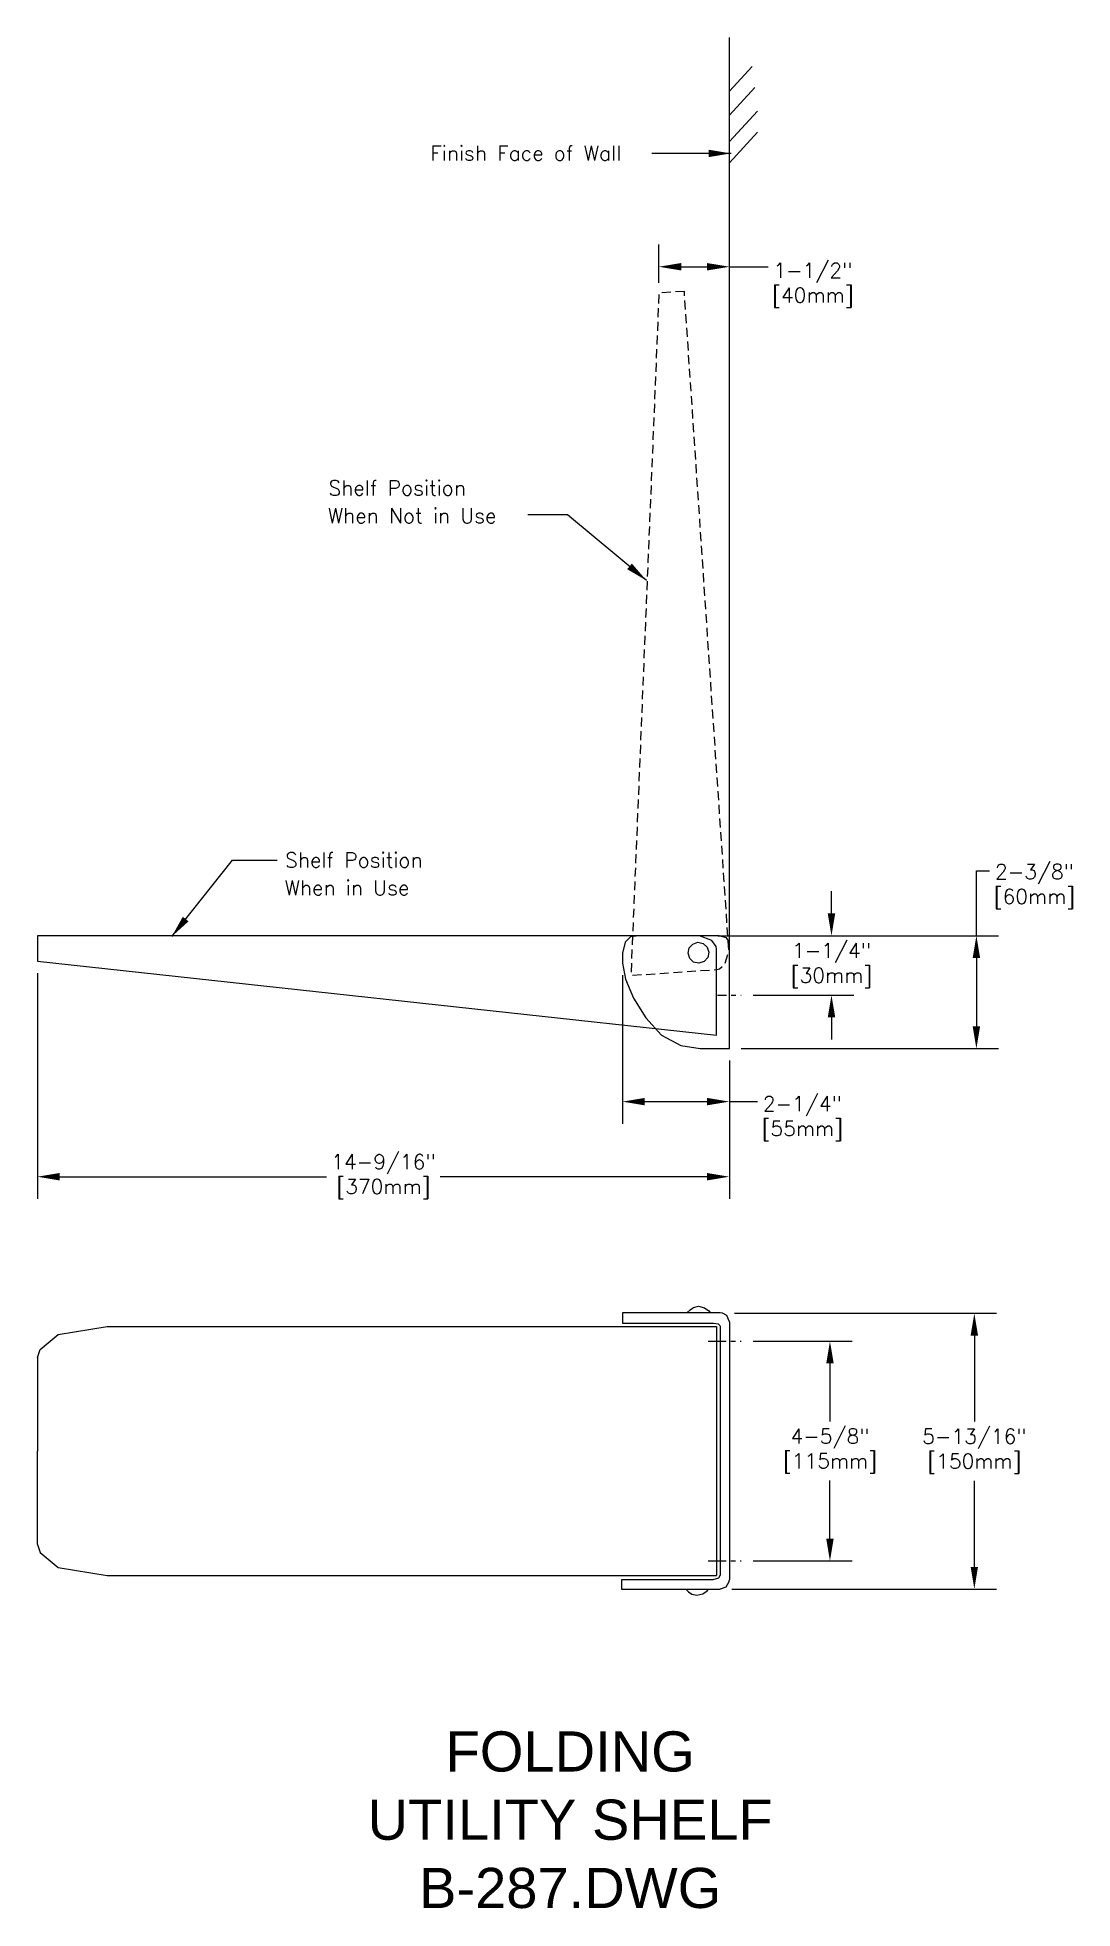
# Model space of a CAD drawing. Extents: x 1.1 to 22.9, y 0.8 to 40.2.
import ezdxf
from ezdxf.enums import TextEntityAlignment as Align

# ---------------------------------------------------------------- set-up
doc = ezdxf.new("R2010")
doc.units = 0
doc.header["$MEASUREMENT"] = 0
doc.header["$PDMODE"] = 35
doc.header["$PDSIZE"] = 1
doc.linetypes.add('CENTER2', pattern=[1.125, 0.75, -0.125, 0.125, -0.125])
doc.linetypes.add('HIDDEN', pattern=[0.375, 0.25, -0.125])
doc.layers.get('0').update_dxf_attribs({"linetype": 'CONTINUOUS'})
doc.layers.get('DEFPOINTS').update_dxf_attribs({"linetype": 'CONTINUOUS'})
for name, color, linetype in [('DETAIL', 4, 'CONTINUOUS'), ('DIM', 1, 'CONTINUOUS'), ('TEXT', 2, 'CONTINUOUS')]:
    doc.layers.add(name, color=color, linetype=linetype)
doc.styles.add('ARIAL_5', font='ARIAL.TTF', dxfattribs={"height": 5})
doc.styles.add('DIM_S_7', font='simplex.shx', dxfattribs={"height": 0.3125})
doc.dimstyles.new('DIM_S_7', dxfattribs={"dimtxt": 0.12, "dimasz": 0.46875, "dimexe": 0.46875, "dimexo": 0.25, "dimgap": 0.09375, "dimtad": 1, "dimtih": 1, "dimtoh": 1, "dimdec": 4, "dimrnd": 0.0625, "dimzin": 0, "dimtxsty": 'DIM_S_7', "dimcen": 0.09375, "dimaunit": 1, "dimazin": 3, "dimtfac": 1, "dimtdec": 4, "dimtofl": 0, "dimtmove": 0, "dimatfit": 3, "dimtolj": 1, "dimtzin": 0})

# ---------------------------------------------------------------- blocks, each defined once
blk = doc.blocks.new('*D7')
at = {"color": 0, "linetype": 'BYBLOCK'}
for p, q in [((70.747, 23.333), (70.747, 18.578)), ((85.31, 21.494), (85.31, 18.578)), ((71.216, 19.046), (76.833, 19.046)), ((84.841, 19.046), (79.223, 19.046))]:
    blk.add_line(p, q, dxfattribs=at)
for points in [[(71.216, 19.124), (71.216, 18.968), (70.747, 19.046)], [(84.841, 19.124), (84.841, 18.968), (85.31, 19.046)]]:
    blk.add_solid(points, dxfattribs=at)
at = {"layer": 'DEFPOINTS', "color": 0, "linetype": 'BYBLOCK'}
for p in [(70.747, 23.583), (85.31, 21.744), (85.31, 19.046)]:
    blk.add_point(p, dxfattribs=at)
at = {"color": 0, "linetype": 'BYBLOCK', "insert": (78.028, 19.049), "char_height": 0.3125, "attachment_point": 5, "style": 'DIM_S_7'}
blk.add_mtext('\\A1;14-9/16"\\P[370mm]', dxfattribs=at)
blk = doc.blocks.new('*D8')
at = {"color": 0, "linetype": 'BYBLOCK'}
for p, q in [((87.458, 24.588), (87.458, 25.057)), ((85.07, 24.119), (87.927, 24.119)), ((85.81, 22.869), (87.927, 22.869)), ((87.458, 22.4), (87.458, 21.932))]:
    blk.add_line(p, q, dxfattribs=at)
for points in [[(87.38, 24.588), (87.537, 24.588), (87.458, 24.119)], [(87.38, 22.4), (87.537, 22.4), (87.458, 22.869)]]:
    blk.add_solid(points, dxfattribs=at)
at = {"layer": 'DEFPOINTS', "color": 0, "linetype": 'BYBLOCK'}
for p in [(84.82, 24.119), (85.56, 22.869), (87.458, 22.869)]:
    blk.add_point(p, dxfattribs=at)
at = {"color": 0, "linetype": 'BYBLOCK', "insert": (87.458, 23.494), "char_height": 0.3125, "attachment_point": 5, "style": 'DIM_S_7'}
blk.add_mtext('\\A1;1-1/4"\\P[30mm]', dxfattribs=at)
blk = doc.blocks.new('*D10')
at = {"color": 0, "linetype": 'BYBLOCK'}
for p, q in [((83.06, 23.292), (83.06, 20.158)), ((85.31, 21.494), (85.31, 20.158)), ((83.528, 20.627), (84.841, 20.627))]:
    blk.add_line(p, q, dxfattribs=at)
for points in [[(83.528, 20.705), (83.528, 20.549), (83.06, 20.627)], [(84.841, 20.705), (84.841, 20.549), (85.31, 20.627)]]:
    blk.add_solid(points, dxfattribs=at)
at = {"layer": 'DEFPOINTS', "color": 0, "linetype": 'BYBLOCK'}
for p in [(83.06, 23.542), (85.31, 21.744), (85.31, 20.627)]:
    blk.add_point(p, dxfattribs=at)
at = {"color": 0, "linetype": 'BYBLOCK', "insert": (86.843, 20.27), "char_height": 0.3125, "attachment_point": 5, "style": 'DIM_S_7'}
blk.add_mtext('\\A1;2-1/4"\\P[55mm]', dxfattribs=at)
blk = doc.blocks.new('*D11')
at = {"color": 0, "linetype": 'BYBLOCK'}
for p, q in [((83.826, 37.865), (83.826, 38.669)), ((85.31, 37.865), (85.31, 38.669)), ((84.295, 38.201), (84.841, 38.201))]:
    blk.add_line(p, q, dxfattribs=at)
for points in [[(84.295, 38.279), (84.295, 38.123), (83.826, 38.201)], [(84.841, 38.279), (84.841, 38.123), (85.31, 38.201)]]:
    blk.add_solid(points, dxfattribs=at)
at = {"layer": 'DEFPOINTS', "color": 0, "linetype": 'BYBLOCK'}
for p in [(85.31, 38.201), (83.826, 37.615), (85.31, 37.615)]:
    blk.add_point(p, dxfattribs=at)
at = {"color": 0, "linetype": 'BYBLOCK', "insert": (87.066, 37.812), "char_height": 0.3125, "attachment_point": 5, "style": 'DIM_S_7'}
blk.add_mtext('\\A1;1-1/2"\\P[40mm]', dxfattribs=at)
blk = doc.blocks.new('*D12')
at = {"color": 0, "linetype": 'BYBLOCK'}
for p, q in [((85.414, 16.171), (90.934, 16.171)), ((90.465, 15.702), (90.465, 13.89)), ((90.465, 10.834), (90.465, 12.646)), ((85.364, 10.366), (90.934, 10.366))]:
    blk.add_line(p, q, dxfattribs=at)
for points in [[(90.387, 15.702), (90.543, 15.702), (90.465, 16.171)], [(90.387, 10.834), (90.543, 10.834), (90.465, 10.366)]]:
    blk.add_solid(points, dxfattribs=at)
at = {"layer": 'DEFPOINTS', "color": 0, "linetype": 'BYBLOCK'}
for p in [(85.164, 16.171), (85.114, 10.366), (90.465, 10.366)]:
    blk.add_point(p, dxfattribs=at)
at = {"color": 0, "linetype": 'BYBLOCK', "insert": (90.465, 13.268), "char_height": 0.3125, "attachment_point": 5, "style": 'DIM_S_7'}
blk.add_mtext('\\A1;5-13/16"\\P[150mm]', dxfattribs=at)
blk = doc.blocks.new('*D13')
at = {"color": 0, "linetype": 'BYBLOCK'}
for p, q in [((85.81, 15.584), (87.894, 15.584)), ((87.426, 15.116), (87.426, 13.894)), ((87.426, 11.428), (87.426, 12.65)), ((85.81, 10.959), (87.894, 10.959))]:
    blk.add_line(p, q, dxfattribs=at)
for points in [[(87.348, 15.116), (87.504, 15.116), (87.426, 15.584)], [(87.348, 11.428), (87.504, 11.428), (87.426, 10.959)]]:
    blk.add_solid(points, dxfattribs=at)
at = {"layer": 'DEFPOINTS', "color": 0, "linetype": 'BYBLOCK'}
for p in [(85.56, 15.584), (85.56, 10.959), (87.426, 10.959)]:
    blk.add_point(p, dxfattribs=at)
at = {"color": 0, "linetype": 'BYBLOCK', "insert": (87.426, 13.272), "char_height": 0.3125, "attachment_point": 5, "style": 'DIM_S_7'}
blk.add_mtext('\\A1;4-5/8"\\P[115mm]', dxfattribs=at)
blk = doc.blocks.new('*D14')
at = {"color": 0, "linetype": 'BYBLOCK'}
for p, q in [((85.32, 24.119), (90.976, 24.119)), ((90.508, 23.65), (90.508, 22.213)), ((85.56, 21.744), (90.976, 21.744))]:
    blk.add_line(p, q, dxfattribs=at)
for points in [[(90.429, 23.65), (90.586, 23.65), (90.508, 24.119)], [(90.429, 22.213), (90.586, 22.213), (90.508, 21.744)]]:
    blk.add_solid(points, dxfattribs=at)
at = {"layer": 'DEFPOINTS', "color": 0, "linetype": 'BYBLOCK'}
for p in [(85.07, 24.119), (85.31, 21.744), (90.508, 21.744)]:
    blk.add_point(p, dxfattribs=at)
at = {"color": 0, "linetype": 'BYBLOCK', "insert": (91.729, 25.154), "char_height": 0.3125, "attachment_point": 5, "style": 'DIM_S_7'}
blk.add_mtext('\\A1;2-3/8"\\P[60mm]', dxfattribs=at)

msp = doc.modelspace()

# ---------------------------------------------------------------- linework, layer by layer
at = {"layer": 'DETAIL', "linetype": 'CONTINUOUS'}
for p, q in [((15.69075, 21.1423), (15.69075, 40.22722)), ((15.69075, 39.09777), (16.17006, 39.61681)), ((15.69075, 38.59371), (16.22558, 39.17287)), ((15.69075, 38.03417), (16.28109, 38.67345)), ((15.69075, 37.59023), (16.28109, 38.22951)), ((15.07742, 18.94284), (15.69075, 18.94284)), ((2.59356, 13.089), (15.41867, 13.089)), ((15.49481, 13.37672), (13.44075, 13.37672)), ((13.44075, 13.37672), (13.44075, 13.16324)), ((13.44075, 13.16324), (15.35338, 13.16324)), ((15.41867, 13.089), (15.41867, 7.85195)), ((15.69073, 13.19213), (15.69073, 7.7596)), ((1.12823, 12.43751), (1.12823, 10.47047)), ((1.12823, 8.50344), (1.12823, 10.47047)), ((2.59356, 7.85195), (15.41867, 7.85195)), ((15.34255, 7.7596), (13.42259, 7.7596)), ((13.42259, 7.7596), (13.42259, 7.56422)), ((13.42259, 7.56422), (15.41867, 7.56422))]:
    msp.add_line(p, q, dxfattribs=at)
at = {"layer": 'DETAIL', "linetype": 'HIDDEN', "ltscale": 0.75}
msp.add_line((14.74308, 34.88212), (14.20321, 34.8457), dxfattribs=at)
at = {"layer": 'DETAIL', "linetype": 'CENTER2', "ltscale": 0.25}
msp.add_line((15.44075, 20.06784), (15.94075, 20.06784), dxfattribs=at)
at = {"layer": 'DETAIL', "linetype": 'CENTER2', "ltscale": 0.5}
for p, q in [((15.24481, 12.78297), (15.94073, 12.78297)), ((15.24481, 8.15797), (15.94073, 8.15797))]:
    msp.add_line(p, q, dxfattribs=at)
at = {"layer": 'DETAIL', "linetype": 'HIDDEN', "ltscale": 0.75, "flags": 128}
msp.add_lwpolyline([(14.20724, 34.81324), (13.61875, 20.48335), (15.42334, 20.60509), (15.48049, 20.61825), (15.59484, 20.71526), (15.68079, 20.98238), (14.74308, 34.88212)], dxfattribs=at)
at = {"layer": 'DETAIL', "linetype": 'CONTINUOUS'}
for points in [[(15.05957, 21.31784), (1.12823, 21.31784), (1.12823, 20.78213), (15.41867, 19.22689)], [(15.69075, 18.94284), (15.69075, 21.1423), (15.68275, 21.18781), (15.6268, 21.27233), (15.47491, 21.31784), (14.90796, 21.31784), (14.16302, 21.31784), (13.79205, 21.31784), (13.61155, 21.29151), (13.49786, 21.18394), (13.44075, 20.95228), (13.44075, 20.74107), (13.50544, 20.40604), (13.67219, 20.00417), (13.93194, 19.59242), (14.26369, 19.22777), (14.66834, 19.00499), (15.07742, 18.94284)], [(15.41867, 21.03558), (15.40939, 21.09348), (15.3203, 21.21411), (15.05957, 21.31784)], [(15.41867, 19.22689), (15.41867, 21.03558)], [(14.79522, 13.37672), (14.86387, 13.44282), (14.93626, 13.4916), (15.03966, 13.51786)], [(15.03966, 13.51786), (15.16892, 13.48407), (15.25503, 13.42132), (15.29635, 13.37672)], [(1.12823, 12.43751), (1.1825, 12.60642), (1.5624, 12.9201), (2.59356, 13.089)], [(15.35338, 13.16324), (15.4529, 13.14634), (15.48957, 13.11497), (15.49481, 13.09808)], [(15.69073, 13.19213), (15.63994, 13.32203), (15.5456, 13.36989), (15.49481, 13.37672)], [(15.49481, 13.09808), (15.49481, 12.80076), (15.49481, 12.29727), (15.49481, 11.6724), (15.49481, 10.97227), (15.49481, 10.24307), (15.49481, 9.53093), (15.49481, 8.88201), (15.49481, 8.34246), (15.49481, 7.95844), (15.49481, 7.88995)], [(1.12823, 8.50344), (1.1825, 8.33453), (1.5624, 8.02085), (2.59356, 7.85195)], [(15.49481, 7.88995), (15.49432, 7.85616), (15.46, 7.7934), (15.34255, 7.7596)], [(13.42259, 7.56422), (13.86023, 7.56422), (14.85887, 7.56422), (15.49481, 7.56422)], [(14.77197, 7.56422), (14.82937, 7.50893), (14.90177, 7.46014), (15.00517, 7.43387)], [(15.00517, 7.43387), (15.13443, 7.46767), (15.22054, 7.53043), (15.25184, 7.56422)], [(15.48397, 7.56422), (15.62466, 7.61488), (15.68066, 7.70895), (15.69073, 7.7596)]]:
    msp.add_lwpolyline(points, dxfattribs=at)
msp.add_lwpolyline([(14.81988, 20.94756), (14.84406, 21.06031), (14.91876, 21.14347), (15.02812, 21.17935), (15.14063, 21.15509), (15.22361, 21.08021), (15.25944, 20.9706), (15.23526, 20.85785), (15.16056, 20.7747), (15.05121, 20.73881), (14.93869, 20.76307), (14.85571, 20.83796)], close=True, dxfattribs=at)
at = {"layer": 'DIM', "linetype": 'CONTINUOUS'}
for p, q in [((15.69075, 35.39942), (16.50414, 35.39942)), ((20.88877, 21.31784), (20.88877, 22.68525)), ((20.88877, 22.68525), (21.16595, 22.68525)), ((15.69075, 17.82556), (16.2807, 17.82556))]:
    msp.add_line(p, q, dxfattribs=at)

# ---------------------------------------------------------------- texts
at = {"layer": 'DIM', "linetype": 'CONTINUOUS', "style": 'DIM_S_7'}
for s, p in [('Finish Face of Wall', (9.39672, 37.63327)), ('Shelf Position', (7.25311, 30.58591)), ('When Not in Use', (7.23991, 30.00202)), ('Shelf Position', (6.34072, 22.75446)), ('When in Use', (6.33115, 22.17057))]:
    msp.add_text(s, height=0.3125, dxfattribs=at).set_placement(p)
at = {"layer": 'TEXT', "linetype": 'CONTINUOUS', "style": 'ARIAL_5'}
for s, p in [('FOLDING', (12.33997, 4.14697)), ('UTILITY SHELF', (12.33997, 2.71036)), ('B-287.DWG', (12.33997, 1.27375))]:
    msp.add_text(s, height=0.845, dxfattribs=at).set_placement(p, align=Align.MIDDLE)

# ---------------------------------------------------------------- dimensions: what is measured, and where the dimension line sits
at = {"layer": 'DIM', "linetype": 'CONTINUOUS'}
for base, p1, p2, text, picture, middle in [((15.69075, 35.39942), (14.20724, 34.81324), (15.69075, 34.81324), '1-1/2"\\P[40mm]', '*D11', (17.44689, 35.01098)), ((15.69075, 16.24509), (1.12823, 20.78213), (15.69075, 18.94284), '14-9/16"\\P[370mm]', '*D7', (8.40949, 16.24818)), ((15.69075, 17.82556), (13.44075, 20.74107), (15.69075, 18.94284), '2-1/4"\\P[55mm]', '*D10', (17.22444, 17.469))]:
    dim = msp.add_linear_dim(base=base, p1=p1, p2=p2, text=text, dimstyle='DIM_S_7', override={"dimpost": '\\X'}, dxfattribs=at)
    dim.commit()
    dim.dimension.update_dxf_attribs({"geometry": picture, "text_midpoint": middle, "dimtype": 160, "insert": (-69.61884, -2.80128)})
dim = msp.add_linear_dim(base=(20.88877, 18.94284), p1=(15.45113, 21.31784), p2=(15.69075, 18.94284), angle=90, text='2-3/8"\\P[60mm]', dimstyle='DIM_S_7', override={"dimpost": '\\X'}, dxfattribs=at)
dim.commit()
dim.dimension.update_dxf_attribs({"geometry": '*D14', "text_midpoint": (22.10969, 22.3523), "dimtype": 160, "insert": (-69.61884, -2.80128)})
for base, p1, p2, text, picture, middle in [((17.83965, 20.06784), (15.20113, 21.31784), (15.94075, 20.06784), '1-1/4"\\P[30mm]', '*D8', (17.83965, 20.69284)), ((20.84631, 7.56422), (15.5456, 13.36989), (15.49481, 7.56422), '5-13/16"\\P[150mm]', '*D12', (20.84631, 10.46706)), ((17.80679, 8.15797), (15.94073, 12.78297), (15.94073, 8.15797), '4-5/8"\\P[115mm]', '*D13', (17.80679, 10.47047))]:
    dim = msp.add_linear_dim(base=base, p1=p1, p2=p2, angle=90, text=text, dimstyle='DIM_S_7', override={"dimpost": '\\X'}, dxfattribs=at)
    dim.commit()
    dim.dimension.update_dxf_attribs({"geometry": picture, "text_midpoint": middle, "insert": (-69.61884, -2.80128)})

# ---------------------------------------------------------------- leaders
for points in [[(15.72595, 37.78558), (14.06052, 37.78558)], [(13.94888, 28.79272), (12.28346, 30.18002), (11.45075, 30.18002)], [(3.95633, 21.3013), (5.23316, 22.91057), (6.1769, 22.91057)]]:
    msp.add_leader(points, dimstyle='DIM_S_7', dxfattribs=at)

doc.saveas('drawing.dxf')
